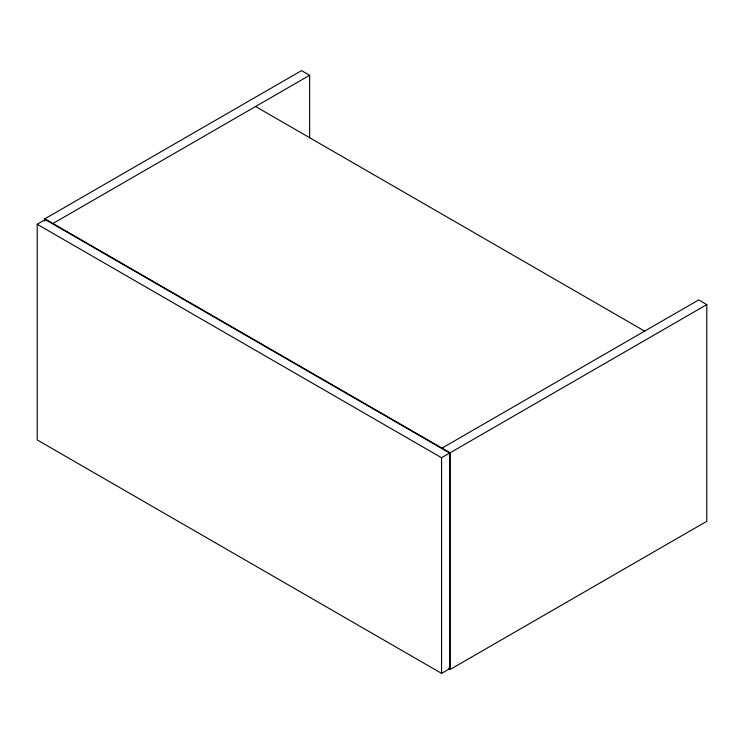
<?xml version="1.0" encoding="UTF-8"?>
<svg xmlns="http://www.w3.org/2000/svg" width="744" height="744" viewBox="0 0 744 744"><rect width="100%" height="100%" fill="white"/><g stroke="black" fill="none" stroke-linecap="round" stroke-linejoin="round"><path stroke-width="1.12" d="M44.854 221.126L44.854 218.81L301.525 70.624L309.634 75.302L309.634 137.873M37.2 224.27L45.31 219.592L449.674 453.05L449.674 668.698L441.573 673.376L37.2 439.918L37.2 224.27L441.573 457.737L449.674 453.05M52.964 223.488L309.634 75.302M442.02 448.111L698.69 299.925L706.8 304.603L706.8 521.293L450.129 669.479L448.325 668.438M44.854 218.81L450.129 452.789L706.8 304.603M255.601 106.504L644.657 331.127M450.129 452.789L450.129 669.479M441.573 457.737L441.573 673.376"/></g></svg>
